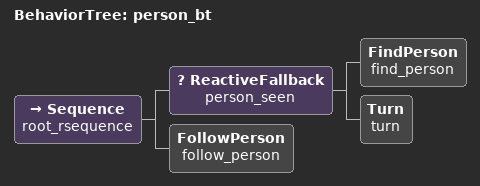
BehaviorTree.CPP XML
<root main_tree_to_execute="person_bt">
   <BehaviorTree ID="person_bt">
        <Sequence name="root_rsequence">
            <ReactiveFallback name="person_seen">
                <FindPerson name="find_person"/>
                <Turn name="turn"/>
            </ReactiveFallback>
            <FollowPerson name="follow_person"/>
        </Sequence>
    </BehaviorTree>
</root>
